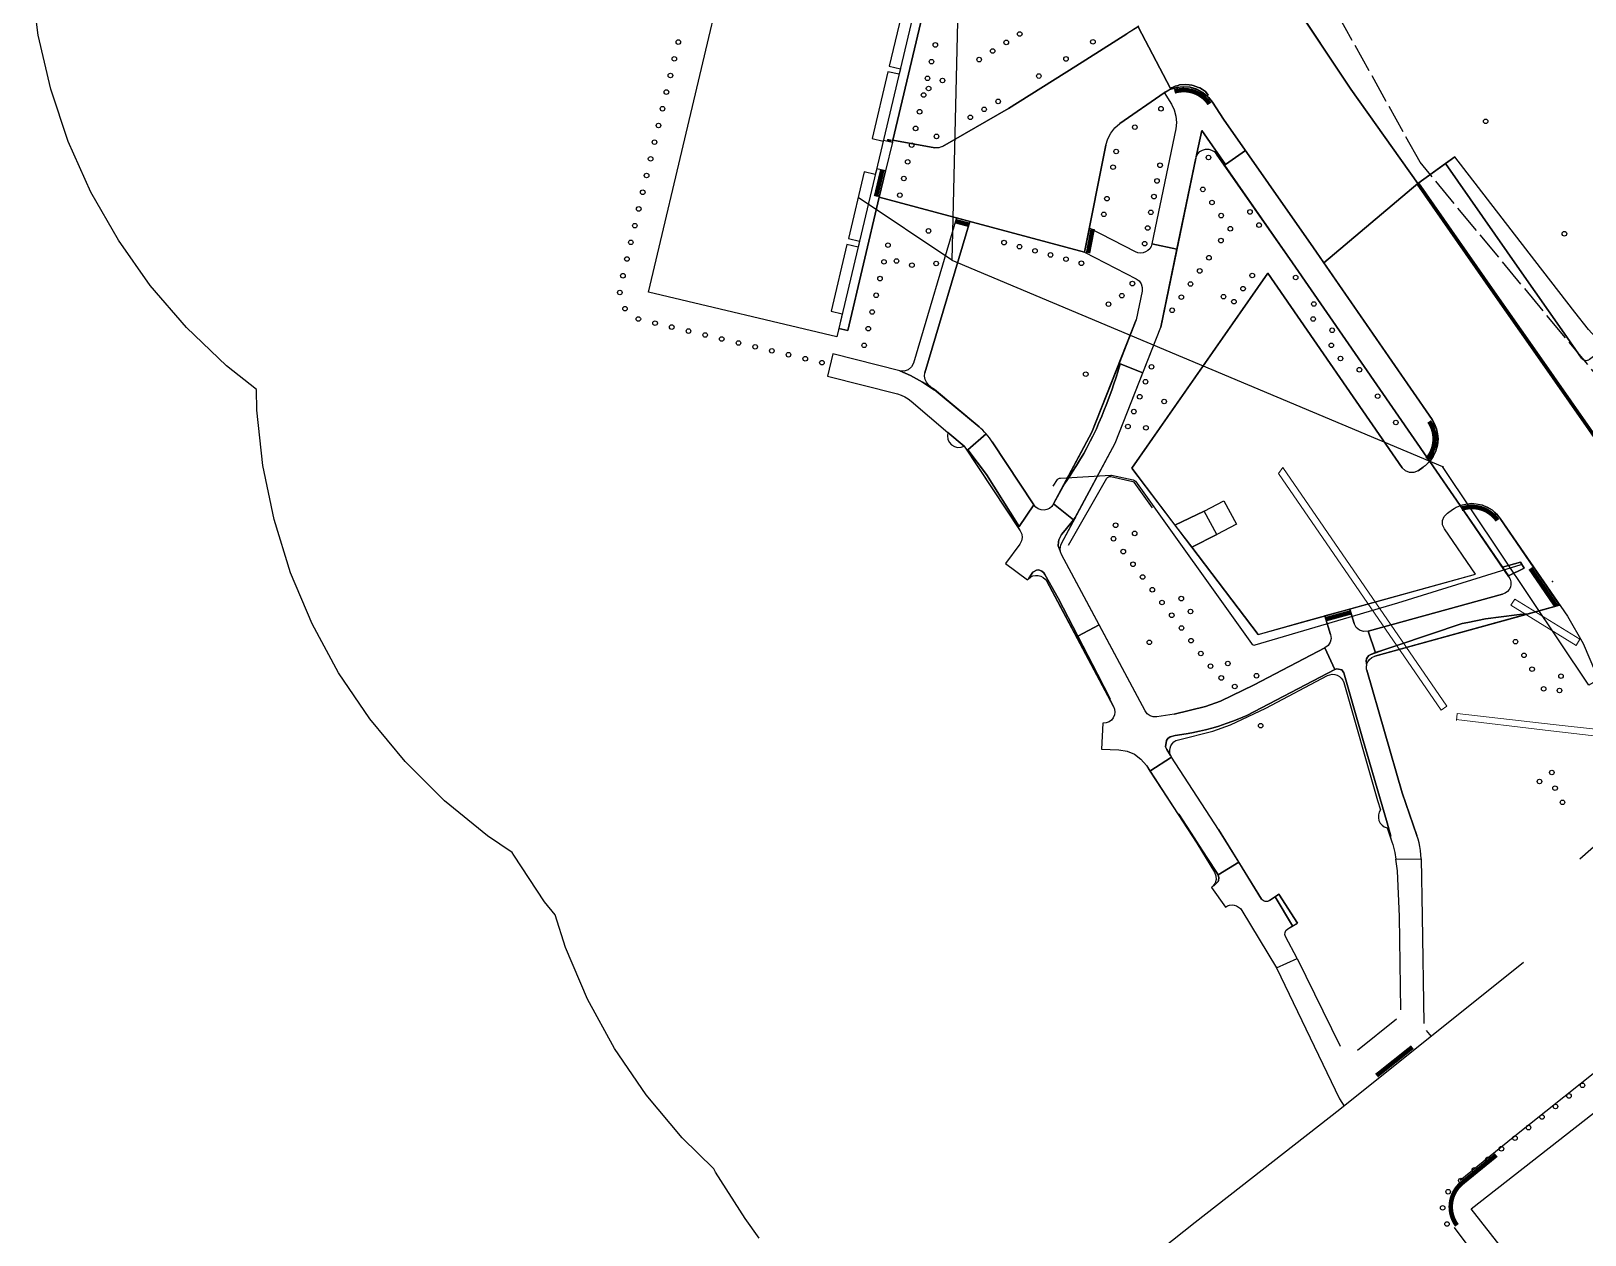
# Model space of a CAD drawing. Header units: metres. Extents: x 376 to 894, y 14078 to 15017.
# Drawn here: x 664.4 to 800.2, y 14376.1 to 14481.4 of the extents above; entities that cross this region are included whole.
import ezdxf

# ---------------------------------------------------------------- set-up
doc = ezdxf.new("R2010")
doc.units = ezdxf.units.M
doc.linetypes.add('DASHED', pattern=[1.524, 1.27, -0.254])
for name, color, linetype in [('BUILDING', 7, 'Continuous'), ('CROSSWALK', 7, 'Continuous'), ('CURB', 7, 'Continuous'), ('ELECTR_CABLE', 7, 'Continuous'), ('ELECTR_CABLE_COMM', 7, 'Continuous'), ('GROUND', 7, 'Continuous'), ('OVERHEAD_POWER_LINE', 7, 'Continuous'), ('ROAD', 7, 'Continuous'), ('SEWER', 7, 'Continuous'), ('SIDEWALK_PATH', 7, 'Continuous'), ('WATER_PIPELINE', 7, 'Continuous')]:
    doc.layers.add(name, color=color, linetype=linetype)

# ---------------------------------------------------------------- blocks, each defined once
blk = doc.blocks.new('КИЗИЛЬНИК_БЛЕСТЯЩИЙ')
blk.add_circle((0, 0), 0.2)
blk = doc.blocks.new('СНЕЖНОЯГОДНИК_ДОРЕНБОЗА')
blk.add_circle((0, 0), 0.2)
blk = doc.blocks.new('СПИРЕЯ_GREFSHEIM')
blk.add_circle((0, 0), 0.2)
blk = doc.blocks.new('ЛИПА_МЕЛКОЛИСТНАЯ')
blk.add_circle((0, 0), 0.2)

msp = doc.modelspace()

# ---------------------------------------------------------------- linework, layer by layer
at = {"layer": 'BUILDING'}
for points in [[(742.24, 14485.92), (734.83, 14454.65), (718.35, 14458.55), (725.75, 14489.83)], [(790.29, 14378.41), (821.44, 14402.77), (831.79, 14389.55), (800.64, 14365.18)]]:
    msp.add_lwpolyline(points, close=True, dxfattribs=at)
at = {"layer": 'CROSSWALK'}
msp.add_point((797.42, 14433.25), dxfattribs=at)
at = {"layer": 'CURB', "color": 18, "true_color": 0x000000}
for p, q in [((773.93, 14485.09), (779.77, 14476.29)), ((755.72, 14478.31), (760.18, 14481.13)), ((761.24, 14481.8), (760.18, 14481.13)), ((749.85, 14474.61), (755.72, 14478.31)), ((763.44, 14475.99), (759.57, 14473.29)), ((763.46, 14476.01), (764.08, 14475)), ((768.64, 14473.68), (767.66, 14475.17)), ((779.77, 14476.29), (785.62, 14468.04)), ((744.06, 14471.3), (749.85, 14474.61)), ((764.46, 14472.83), (762.37, 14462.77)), ((776.5, 14462.42), (768.64, 14473.68)), ((739.73, 14471.85), (743.39, 14471.18)), ((758.34, 14471.41), (756.49, 14462.04)), ((766.22, 14470.26), (763.16, 14455.48)), ((774.66, 14461.13), (768.02, 14470.63)), ((788.05, 14469.79), (794.52, 14460.54)), ((756.49, 14462.04), (738.54, 14466.85)), ((745.28, 14465.05), (741.53, 14452.35)), ((746.44, 14464.74), (742.53, 14451.5)), ((760.93, 14462.08), (756.91, 14464.15)), ((756.49, 14462.04), (760.99, 14459.73)), ((786.87, 14447.42), (776.5, 14462.42)), ((760.61, 14443.16), (772.51, 14460.2)), ((772.51, 14460.2), (784.26, 14443.19)), ((786.67, 14443.76), (774.66, 14461.13)), ((794.52, 14460.54), (798.42, 14454.97)), ((772.69, 14459.93), (772.77, 14459.82)), ((761.51, 14458.63), (760.99, 14456.12)), ((757.13, 14446.3), (760.99, 14456.12)), ((759.17, 14445.35), (763.16, 14455.48)), ((798.42, 14454.97), (799.94, 14452.79)), ((740.33, 14451.66), (734.47, 14453.15)), ((734.01, 14451.2), (740.12, 14449.65)), ((742.85, 14450.45), (747.26, 14446.77)), ((741.33, 14449.03), (744.54, 14446.29)), ((748.42, 14445.47), (752.06, 14439.95)), ((753.77, 14440.03), (757.13, 14446.3)), ((754.47, 14436.57), (759.17, 14445.35)), ((745.97, 14445.1), (750.86, 14437.67)), ((771.66, 14428.63), (760.61, 14443.16)), ((785.65, 14442.94), (786.1, 14443.25)), ((793.6, 14433.67), (789.34, 14439.9)), ((788.21, 14439.24), (788.66, 14439.54)), ((792.84, 14438.77), (798.71, 14430.21)), ((790.68, 14433.88), (787.95, 14437.85)), ((750.83, 14436.52), (749.57, 14434.83)), ((761.78, 14421.94), (754.47, 14435.62)), ((759.02, 14422.33), (753.18, 14433.27)), ((771.66, 14428.63), (790.68, 14433.88)), ((781.28, 14428.9), (793.04, 14432.15)), ((779.68, 14430.84), (780.06, 14429.58)), ((798.03, 14431.19), (781.87, 14426.73)), ((777.99, 14428.62), (777.51, 14430.25)), ((771.33, 14424.21), (777.5, 14427.45)), ((772.34, 14422.19), (777.72, 14425.02)), ((781.18, 14425.49), (784.25, 14414.78)), ((768.38, 14422.79), (771.33, 14424.21)), ((779.15, 14424.41), (782.11, 14414.1)), ((764.32, 14421.64), (767.06, 14422.32)), ((767.06, 14422.32), (768.38, 14422.79)), ((769.25, 14420.71), (772.34, 14422.19)), ((758.07, 14420.86), (758.13, 14420.86)), ((764.32, 14421.64), (762.81, 14421.42)), ((764.69, 14419.41), (767.71, 14420.17)), ((767.71, 14420.17), (769.25, 14420.71)), ((757.98, 14418.59), (759.48, 14418.53)), ((761.89, 14417.17), (766.29, 14410.36)), ((768.19, 14411.56), (764.09, 14417.9)), ((782.11, 14414.1), (782.38, 14413.3)), ((784.25, 14414.78), (785.55, 14411.05)), ((768.19, 14411.56), (771.96, 14405.49)), ((782.94, 14411.71), (783.36, 14410.49)), ((766.29, 14410.36), (767.85, 14407.84)), ((783.61, 14409.56), (783.71, 14408.98)), ((785.93, 14409.01), (785.85, 14409.73)), ((772.67, 14405.35), (773.47, 14405.91)), ((773.47, 14405.91), (775.12, 14403.38)), ((768.8, 14404.78), (768.8, 14404.78)), ((770.23, 14404.48), (773.26, 14399.47)), ((774.25, 14402.87), (775.12, 14403.38)), ((775.08, 14400.29), (774.06, 14402.2))]:
    msp.add_line(p, q, dxfattribs=at)
at = {"layer": 'CURB', "color": 18, "lineweight": 90, "true_color": 0x000000}
for p, q in [((785.62, 14468.04), (792.07, 14458.82)), ((792.07, 14458.82), (795.97, 14453.25)), ((795.97, 14453.25), (803.95, 14441.81))]:
    msp.add_line(p, q, dxfattribs=at)
at = {"layer": 'CURB', "color": 7}
for p, q in [((775.07, 14400.3), (778.83, 14392.62)), ((794.88, 14399.95), (778.81, 14387.07)), ((780.36, 14392.28), (783.76, 14395.01)), ((786.37, 14393.99), (786.79, 14393.47)), ((793.97, 14384.67), (801.26, 14390.46)), ((778.81, 14387.07), (766.17, 14377.21)), ((789.32, 14380.91), (793.97, 14384.67)), ((766.17, 14377.21), (753.28, 14367.01)), ((788.81, 14376.77), (788.8, 14376.78))]:
    msp.add_line(p, q, dxfattribs=at)
at = {"layer": 'CURB', "color": 18, "true_color": 0x000000}
for points in [[(723.27, 14491.02), (737.91, 14487.77), (737.55, 14486.26), (742.84, 14485.01), (739.73, 14471.85)], [(739.68, 14471.67), (739.73, 14471.85)], [(785.62, 14468.04), (788.86, 14470.38)], [(739.09, 14469.17), (738.54, 14466.85)], [(738.54, 14466.85), (735.78, 14455.2), (735, 14455.38)]]:
    msp.add_lwpolyline(points, dxfattribs=at)
at = {"layer": 'CURB', "color": 18, "ltscale": 0.025, "true_color": 0x000000, "const_width": 0.4, "flags": 128}
for points in [[(767.41, 14475.01, 0.333976), (764.35, 14476.1, 0.333976)], [(786.62, 14447.25, -0.341999), (786.44, 14443.95, -0.341999)], [(789.44, 14439.61, -0.341999), (792.59, 14438.6, -0.341999)]]:
    msp.add_lwpolyline(points, format="xyb", dxfattribs=at)
for points in [[(739.39, 14471.73), (739.43, 14471.92)], [(738.8, 14469.24), (738.25, 14466.92)], [(745.2, 14464.76), (746.36, 14464.45)], [(756.79, 14461.98), (757.2, 14464.09)], [(795.47, 14434.4), (797.73, 14431.1)], [(777.59, 14429.96), (779.76, 14430.55)]]:
    msp.add_lwpolyline(points, dxfattribs=at)
at = {"layer": 'CURB', "color": 7}
for points in [[(784.13, 14395.8), (784.02, 14403.97), (783.85, 14407.95), (783.71, 14408.98)], [(785.93, 14409.01), (786.02, 14404), (786.15, 14394.6)], [(773.26, 14399.47), (778.78, 14388.01), (779.2, 14387.38)], [(788.81, 14376.77), (795.1, 14368.34), (798.66, 14363.71)]]:
    msp.add_lwpolyline(points, dxfattribs=at)
at = {"layer": 'CURB', "color": 7, "ltscale": 0.025, "const_width": 0.4, "flags": 128}
msp.add_lwpolyline([(782.02, 14390.05), (785.15, 14392.54)], dxfattribs=at)
msp.add_lwpolyline([(792.49, 14383.1), (789.47, 14380.64, 0.398446), (789.05, 14376.95, 0.398446)], format="xyb", dxfattribs=at)
at = {"layer": 'ELECTR_CABLE'}
for points in [[(753.75, 14441.59), (754.13, 14442.17, -0.236047), (754.37, 14442.3), (758.77, 14442.56, -0.069905), (758.85, 14442.56), (760.75, 14442.13, -0.184631), (760.93, 14442.02), (771.08, 14427.82, 0.316034), (771.41, 14427.71), (783.87, 14431.4), (794.68, 14434.75)], [(755.09, 14436.42), (758.44, 14442.28, -0.328702), (758.77, 14442.42), (760.71, 14441.99, -0.184631), (760.8, 14441.93), (762.4, 14439.7)]]:
    msp.add_lwpolyline(points, format="xyb", dxfattribs=at)
at = {"layer": 'ELECTR_CABLE_COMM'}
for points in [[(741.86, 14533.73), (745.68, 14494.51), (744.88, 14461.34), (736.69, 14466.82)], [(744.88, 14461.34), (787.79, 14443.3), (787.87, 14443.27)], [(814.87, 14432.4), (814.87, 14432.4), (800.58, 14424.18), (787.79, 14443.3)]]:
    msp.add_lwpolyline(points, dxfattribs=at)
at = {"layer": 'GROUND'}
msp.add_lwpolyline([(728.03, 14375.84), (726.81, 14377.56), (724.22, 14381.6), (724.07, 14381.9), (721.3, 14384.62), (718.14, 14388.38), (715.37, 14392.43), (713.01, 14396.73), (711.09, 14401.24), (710.18, 14404.12), (709.27, 14405.23), (706.57, 14409.32), (706.44, 14409.56), (704.28, 14411), (700.52, 14414.08), (697.07, 14417.5), (693.98, 14421.25), (691.26, 14425.27), (688.95, 14429.54), (687.06, 14434.02), (685.61, 14438.66), (684.62, 14443.41), (684.1, 14448.24), (684.08, 14450.05), (681.46, 14452.11), (677.95, 14455.46), (674.79, 14459.13), (672, 14463.09), (669.6, 14467.3), (667.62, 14471.72), (666.08, 14476.31), (664.99, 14481.03), (664.36, 14485.84)], dxfattribs=at)
at = {"layer": 'OVERHEAD_POWER_LINE', "linetype": 'DASHED', "ltscale": 2}
for points in [[(804.37, 14447.52), (785.83, 14469.91), (771.68, 14495.31)], [(799.81, 14409.01), (819.06, 14426.15), (825.6, 14432.42)]]:
    msp.add_lwpolyline(points, dxfattribs=at)
at = {"layer": 'ROAD'}
for points in [[(761.16, 14481.75), (763.99, 14476.37), (764.1, 14476.43), (764.17, 14476.46), (764.42, 14476.56), (764.67, 14476.63), (764.8, 14476.67), (765.32, 14476.7), (765.62, 14476.69), (765.87, 14476.65), (765.98, 14476.62), (766.45, 14476.46), (766.56, 14476.41), (766.81, 14476.26), (766.97, 14476.16), (767.06, 14476.09), (767.3, 14475.78), (767.22, 14475.69), (767.34, 14475.57), (767.45, 14475.45), (767.56, 14475.31), (767.66, 14475.17), (768.64, 14473.68), (776.5, 14462.42), (777.4, 14461.13), (785.62, 14468.04), (779.77, 14476.29), (773.93, 14485.09)], [(804.35, 14441.24), (795.97, 14453.25), (792.07, 14458.82), (785.62, 14468.04), (777.4, 14461.13), (786.87, 14447.42), (787.1, 14447.03), (787.26, 14446.61), (787.36, 14446.17), (787.4, 14445.72), (787.35, 14445.18), (787.21, 14444.67), (786.98, 14444.19), (786.67, 14443.76), (789.34, 14439.9), (789.79, 14440.02), (790.26, 14440.07), (790.73, 14440.05), (791.19, 14439.96), (791.67, 14439.78), (792.12, 14439.51), (792.51, 14439.17), (792.84, 14438.77), (798.71, 14430.21), (800.1, 14427.83), (801.16, 14425.3)]]:
    msp.add_lwpolyline(points, dxfattribs=at)
for points in [[(758.34, 14471.41), (758.51, 14471.97), (758.78, 14472.47), (759.13, 14472.92), (759.57, 14473.29), (763.44, 14475.99), (763.58, 14476.08), (763.73, 14476.17), (763.88, 14476.24), (764.04, 14476.31), (763.99, 14476.37), (761.16, 14481.75), (760.18, 14481.13), (755.72, 14478.31), (749.85, 14474.61), (744.06, 14471.3), (743.9, 14471.22), (743.73, 14471.18), (743.56, 14471.17), (743.39, 14471.18), (739.73, 14471.85), (739.68, 14471.67), (739.09, 14469.17), (738.54, 14466.85), (756.49, 14462.04)], [(765.87, 14476.65), (765.62, 14476.69), (765.32, 14476.7), (764.8, 14476.67), (764.67, 14476.63), (764.42, 14476.56), (764.17, 14476.46), (764.1, 14476.43), (763.99, 14476.37), (764.04, 14476.31), (764.88, 14476.51), (765.72, 14476.47), (766.52, 14476.19), (767.22, 14475.69), (767.3, 14475.78), (767.06, 14476.09), (766.97, 14476.16), (766.81, 14476.26), (766.56, 14476.41), (766.45, 14476.46), (765.98, 14476.62)], [(786.1, 14443.25), (785.65, 14442.94), (785.29, 14442.78), (784.9, 14442.78), (784.55, 14442.92), (784.26, 14443.19), (772.51, 14460.2), (764.43, 14448.64), (760.61, 14443.16), (764.39, 14438.18), (766.96, 14439.39), (768.68, 14440.31), (769.76, 14438.28), (768.04, 14437.36), (765.86, 14436.26), (771.66, 14428.63), (775.57, 14429.74), (790.68, 14433.88), (787.95, 14437.85), (787.8, 14438.21), (787.8, 14438.59), (787.94, 14438.95), (788.21, 14439.24), (788.66, 14439.54), (788.82, 14439.65), (788.99, 14439.74), (789.16, 14439.82), (789.34, 14439.9), (786.67, 14443.76), (786.54, 14443.62), (786.4, 14443.49), (786.26, 14443.36)], [(766.96, 14439.39), (764.39, 14438.18), (765.86, 14436.26), (768.04, 14437.36)]]:
    msp.add_lwpolyline(points, close=True, dxfattribs=at)
at = {"layer": 'SEWER', "color": 252, "linetype": 'Continuous', "lineweight": 9, "flags": 128}
for points in [[(773.45, 14442.7), (773.82, 14443.22), (788.17, 14422.34), (787.68, 14422), (773.45, 14442.7)], [(796.76, 14420.24), (788.97, 14421.19)], [(789.01, 14421.11), (789.08, 14421.71), (797.45, 14420.76)], [(797.45, 14420.76), (805.38, 14419.87), (805.31, 14419.27), (796.76, 14420.24)]]:
    msp.add_lwpolyline(points, dxfattribs=at)
at = {"layer": 'SIDEWALK_PATH'}
for points in [[(740.79, 14484.16), (739.41, 14478.32), (740.38, 14478.09), (740.27, 14477.6), (739.29, 14477.83), (737.91, 14472), (738.88, 14471.76), (738.9, 14471.85), (739.68, 14471.67), (739.73, 14471.85), (742.84, 14485.01)], [(800.27, 14452.59), (800.18, 14452.61), (800.09, 14452.66), (800.01, 14452.72), (799.94, 14452.79), (798.42, 14454.97), (794.52, 14460.54), (788.05, 14469.79), (785.62, 14468.04), (792.07, 14458.82), (795.97, 14453.25), (804.35, 14441.24)]]:
    msp.add_lwpolyline(points, dxfattribs=at)
for points in [[(767.66, 14475.17), (767.28, 14475.64), (766.83, 14476.01), (766.31, 14476.29), (765.73, 14476.47), (765.14, 14476.52), (764.55, 14476.46), (763.99, 14476.29), (763.46, 14476.01), (764.08, 14475), (764.33, 14474.49), (764.47, 14473.95), (764.52, 14473.39), (764.46, 14472.83), (762.37, 14462.77), (764.57, 14462.31), (766.22, 14470.26), (766.24, 14470.33), (766.26, 14470.39), (766.31, 14470.68), (766.73, 14472.7), (768.81, 14469.71), (770.55, 14470.94), (768.64, 14473.68)], [(766.73, 14472.7), (766.31, 14470.68), (766.25, 14470.4), (766.38, 14470.64), (766.57, 14470.84), (766.8, 14470.98), (767.07, 14471.05), (767.34, 14471.05), (767.6, 14470.98), (767.83, 14470.84), (768.02, 14470.63), (768.71, 14469.65), (768.81, 14469.71)], [(776.5, 14462.42), (770.55, 14470.94), (768.81, 14469.71), (768.71, 14469.65), (774.66, 14461.13), (786.67, 14443.76), (787.19, 14444.61), (787.39, 14445.56), (787.29, 14446.52), (786.87, 14447.42)], [(800.54, 14455.28), (799.37, 14456.79), (795.87, 14461.32), (788.86, 14470.38), (788.05, 14469.79), (794.52, 14460.54), (798.42, 14454.97), (799.94, 14452.79), (800.01, 14452.72), (800.09, 14452.66), (800.18, 14452.61), (800.27, 14452.59), (800.38, 14452.58), (800.47, 14452.6), (800.57, 14452.63), (800.65, 14452.68), (801.5, 14453.33), (804.85, 14449.05), (805.62, 14449.76)], [(738.54, 14466.85), (739.09, 14469.17), (738.31, 14469.35), (738.19, 14468.85), (737.22, 14469.08), (735.84, 14463.24), (736.81, 14463.01), (736.69, 14462.49), (735.71, 14462.72), (734.33, 14456.88), (735.3, 14456.65), (735, 14455.38), (735.78, 14455.2)], [(746.44, 14464.74), (745.28, 14465.05), (741.53, 14452.35), (741.35, 14452.01), (741.07, 14451.76), (740.71, 14451.64), (740.33, 14451.66), (741.26, 14451.26), (742.31, 14450.67), (743.33, 14450.01), (742.85, 14450.45), (742.66, 14450.67), (742.54, 14450.93), (742.49, 14451.21), (742.53, 14451.5)], [(764.57, 14462.31), (762.37, 14462.77), (762.3, 14462.55), (762.18, 14462.35), (762.02, 14462.19), (761.82, 14462.07), (761.6, 14461.99), (761.38, 14461.97), (761.15, 14462), (760.93, 14462.08), (756.91, 14464.15), (756.49, 14462.04), (760.99, 14459.73), (761.26, 14459.53), (761.44, 14459.27), (761.53, 14458.96), (761.51, 14458.63), (760.99, 14456.12), (759.5, 14452.32), (759.6, 14452.28), (761.59, 14451.5), (763.16, 14455.48)], [(743.35, 14450.04), (742.31, 14450.67), (741.26, 14451.26), (740.33, 14451.66), (734.47, 14453.15), (734.01, 14451.2), (740.12, 14449.65), (740.45, 14449.55), (740.76, 14449.41), (741.06, 14449.23), (741.33, 14449.03), (744.54, 14446.29), (745.97, 14445.1), (746.22, 14444.72), (746.28, 14444.77), (747.89, 14446.16), (747.74, 14446.32), (747.58, 14446.48), (747.42, 14446.63), (747.26, 14446.77)], [(759.17, 14445.35), (761.59, 14451.5), (759.6, 14452.28), (759.4, 14451.6), (759.24, 14451.13), (759.02, 14450.45), (758.89, 14450.06), (758.43, 14448.82), (758.18, 14448.18), (758, 14447.71), (757.72, 14447.06), (757.52, 14446.6), (757.22, 14445.96), (756.99, 14445.51), (756.65, 14444.89), (756.41, 14444.45), (756.04, 14443.84), (755.79, 14443.41), (755.41, 14442.81), (755.13, 14442.39), (754.74, 14441.8), (753.77, 14440.03), (755.51, 14438.64), (755.67, 14438.85)], [(757.52, 14446.6), (757.72, 14447.06), (758, 14447.71), (758.18, 14448.18), (758.43, 14448.82), (758.89, 14450.06), (759.02, 14450.45), (759.24, 14451.13), (759.4, 14451.6), (759.6, 14452.28), (759.5, 14452.32), (757.13, 14446.3), (754.73, 14441.81), (755.13, 14442.39), (755.41, 14442.81), (755.79, 14443.41), (756.04, 14443.84), (756.41, 14444.45), (756.65, 14444.89), (756.99, 14445.51), (757.22, 14445.96)], [(744.54, 14446.29), (744.49, 14445.99), (744.53, 14445.7), (744.65, 14445.43), (744.85, 14445.21), (745.11, 14445.05), (745.39, 14444.98), (745.69, 14444.99), (745.97, 14445.1)], [(748.42, 14445.47), (748.3, 14445.65), (748.17, 14445.82), (748.03, 14446), (747.89, 14446.16), (746.28, 14444.77), (747.9, 14442.61), (750.63, 14438.29), (750.77, 14438.07), (752.06, 14439.95)], [(747.9, 14442.61), (746.28, 14444.77), (746.22, 14444.72), (750.65, 14437.99), (750.77, 14438.07), (750.63, 14438.29)], [(754.2, 14436.72), (754.25, 14436.9), (754.46, 14437.35), (754.65, 14437.58), (754.92, 14437.9), (755.51, 14438.64), (753.77, 14440.03), (753.62, 14439.82), (753.42, 14439.65), (753.19, 14439.55), (752.94, 14439.5), (752.68, 14439.52), (752.44, 14439.61), (752.23, 14439.75), (752.06, 14439.95), (750.77, 14438.07), (750.65, 14437.99), (750.86, 14437.67), (750.99, 14437.39), (751.03, 14437.09), (750.97, 14436.8), (750.83, 14436.52), (749.57, 14434.83), (751.49, 14433.39), (751.53, 14433.44), (751.57, 14433.49), (751.85, 14433.88), (751.97, 14434.06), (752.01, 14434.1), (752.29, 14434.25), (752.44, 14434.26), (752.56, 14434.25), (752.76, 14434.16), (752.93, 14434), (753, 14433.86), (754.19, 14431.8), (755.9, 14428.48), (757.75, 14429.47), (754.47, 14435.62), (754.43, 14435.7), (754.4, 14435.77), (754.38, 14435.85), (754.36, 14435.93), (754.18, 14436.37)], [(792.84, 14438.77), (792.15, 14439.49), (791.28, 14439.93), (790.32, 14440.08), (789.34, 14439.9), (793.03, 14434.51), (794.61, 14434.94), (794.92, 14434.41), (793.55, 14433.75), (793.6, 14433.67), (793.71, 14433.46), (793.77, 14433.23), (793.77, 14433), (793.72, 14432.77), (793.61, 14432.55), (793.46, 14432.37), (793.27, 14432.24), (793.04, 14432.15), (781.28, 14428.9), (781.92, 14427.02), (782.66, 14427.27), (783.8, 14427.66), (789.52, 14429.58), (790.01, 14429.68), (791.54, 14429.99), (794.28, 14430.33), (795.09, 14430.44), (795.11, 14430.38), (798.03, 14431.19)], [(755.69, 14438.84), (754.92, 14437.9), (754.65, 14437.58), (754.46, 14437.35), (754.25, 14436.9), (754.2, 14436.72), (754.18, 14436.37), (754.36, 14435.93), (754.35, 14436.1), (754.37, 14436.26), (754.41, 14436.42), (754.47, 14436.57)], [(794.92, 14434.41), (794.61, 14434.94), (793.03, 14434.51), (793.55, 14433.75)], [(752.76, 14434.16), (752.56, 14434.25), (752.44, 14434.26), (752.29, 14434.25), (752.01, 14434.1), (751.97, 14434.06), (751.85, 14433.88), (751.57, 14433.49), (751.76, 14433.64), (751.97, 14433.74), (752.2, 14433.79), (752.43, 14433.78), (752.66, 14433.72), (752.87, 14433.61), (753.04, 14433.46), (753.18, 14433.27), (758.69, 14422.95), (758.74, 14422.98), (757.61, 14425.16), (754.19, 14431.8), (753, 14433.86), (752.93, 14434)], [(781.28, 14428.9), (780.89, 14428.87), (780.53, 14428.99), (780.24, 14429.23), (780.06, 14429.58), (779.68, 14430.84), (777.51, 14430.25), (777.99, 14428.62), (778.04, 14428.28), (777.96, 14427.95), (777.78, 14427.66), (777.5, 14427.45), (778.36, 14425.57), (778.54, 14425.61), (778.97, 14425.52), (779.16, 14425.27), (780.79, 14419.55), (782.95, 14412.14), (783.28, 14410.99), (783.2, 14410.96), (783.36, 14410.49), (783.44, 14410.26), (783.5, 14410.03), (783.56, 14409.8), (783.61, 14409.56), (783.71, 14408.98), (785.93, 14409.01), (785.85, 14409.73), (785.8, 14410.07), (785.74, 14410.4), (785.65, 14410.73), (785.55, 14411.05), (784.25, 14414.78), (781.18, 14425.49), (781.15, 14425.6), (781.14, 14425.72), (781.14, 14425.84), (781.16, 14425.95), (781.12, 14426.33), (781.15, 14426.49), (781.23, 14426.65), (781.35, 14426.78), (781.52, 14426.88), (781.92, 14427.02)], [(795.11, 14430.38), (795.09, 14430.44), (794.28, 14430.33), (791.54, 14429.99), (790.01, 14429.68), (789.52, 14429.58), (783.8, 14427.66), (782.66, 14427.27), (781.94, 14427.03), (781.52, 14426.88), (781.35, 14426.78), (781.23, 14426.65), (781.15, 14426.49), (781.12, 14426.33), (781.13, 14425.99), (781.25, 14426.22), (781.4, 14426.44), (781.62, 14426.62), (781.87, 14426.73)], [(770.67, 14421.54), (778.36, 14425.57), (777.5, 14427.45), (771.33, 14424.21), (768.38, 14422.79), (767.06, 14422.32), (764.32, 14421.64), (762.81, 14421.42), (762.5, 14421.42), (762.21, 14421.51), (761.96, 14421.69), (761.78, 14421.94), (757.75, 14429.47), (755.9, 14428.48), (757.61, 14425.16), (758.74, 14422.98), (758.69, 14422.95), (759.02, 14422.33), (759.11, 14422.09), (759.13, 14421.83), (759.1, 14421.58), (758.99, 14421.34), (758.83, 14421.14), (758.63, 14420.99), (758.39, 14420.89), (758.13, 14420.86), (758.07, 14420.86), (757.98, 14418.59), (759.48, 14418.53), (760.2, 14418.42), (760.85, 14418.14), (761.42, 14417.72), (761.89, 14417.17), (762.2, 14416.68), (764.09, 14417.9), (764.05, 14417.98), (764.01, 14418.05), (763.67, 14418.56), (763.57, 14418.8), (763.65, 14419.34), (763.76, 14419.51), (763.96, 14419.67), (764.42, 14419.79), (765.38, 14419.93), (765.87, 14420.02), (766.55, 14420.16), (767.06, 14420.27), (767.72, 14420.46), (768.23, 14420.61), (768.86, 14420.83), (769.46, 14421.03), (769.98, 14421.25)], [(779.16, 14425.27), (778.97, 14425.52), (778.54, 14425.61), (778.36, 14425.57), (770.67, 14421.54), (769.98, 14421.25), (769.46, 14421.03), (768.86, 14420.83), (768.23, 14420.61), (767.72, 14420.46), (767.06, 14420.27), (766.55, 14420.16), (765.87, 14420.02), (765.38, 14419.93), (764.42, 14419.79), (763.96, 14419.67), (763.76, 14419.51), (763.65, 14419.34), (763.57, 14418.8), (763.67, 14418.56), (764.01, 14418.05), (763.95, 14418.26), (763.93, 14418.48), (763.96, 14418.69), (764.03, 14418.89), (764.15, 14419.07), (764.3, 14419.22), (764.48, 14419.34), (764.69, 14419.41), (767.71, 14420.17), (769.25, 14420.71), (772.34, 14422.19), (777.72, 14425.02), (777.93, 14425.1), (778.14, 14425.14), (778.36, 14425.12), (778.58, 14425.06), (778.77, 14424.95), (778.93, 14424.8), (779.06, 14424.62), (779.15, 14424.41), (782.11, 14414.1), (782.38, 14413.3), (782.26, 14413.08), (782.19, 14412.85), (782.18, 14412.6), (782.23, 14412.36), (782.34, 14412.13), (782.5, 14411.95), (782.7, 14411.8), (782.94, 14411.71), (783.2, 14410.96), (783.28, 14410.99), (782.95, 14412.14), (780.79, 14419.55)], [(764.09, 14417.9), (762.2, 14416.68), (764.67, 14412.87), (764.73, 14412.91), (766.07, 14410.84), (766.75, 14409.8), (767.96, 14407.92), (768.18, 14407.59), (769.97, 14408.7), (768.19, 14411.56)], [(768.2, 14407.11), (768.24, 14407.35), (768.18, 14407.59), (767.96, 14407.92), (766.75, 14409.8), (766.07, 14410.84), (764.73, 14412.91), (764.67, 14412.87), (766.29, 14410.36), (767.85, 14407.84), (767.98, 14407.53), (768, 14407.2), (767.91, 14406.88), (767.71, 14406.61), (767.82, 14406.67), (768.16, 14407.03)], [(769.97, 14408.7), (768.18, 14407.59), (768.24, 14407.35), (768.2, 14407.11), (768.16, 14407.03), (767.82, 14406.67), (767.72, 14406.6), (767.65, 14406.55), (767.58, 14406.5), (768.8, 14404.78), (768.98, 14404.88), (769.17, 14404.95), (769.38, 14404.97), (769.58, 14404.94), (769.78, 14404.88), (769.96, 14404.78), (770.11, 14404.65), (770.23, 14404.48), (773.26, 14399.47), (775.08, 14400.29), (774.06, 14402.2), (774, 14402.39), (774.02, 14402.57), (774.1, 14402.74), (774.25, 14402.87), (774.68, 14403.13), (773.14, 14405.67), (772.67, 14405.35), (772.58, 14405.3), (772.48, 14405.27), (772.38, 14405.26), (772.28, 14405.27), (772.19, 14405.3), (772.1, 14405.35), (772.02, 14405.41), (771.96, 14405.49)], [(773.47, 14405.91), (773.14, 14405.67), (774.68, 14403.13), (775.12, 14403.38)]]:
    msp.add_lwpolyline(points, close=True, dxfattribs=at)
at = {"layer": 'WATER_PIPELINE', "color": 252, "linetype": 'Continuous', "lineweight": 9, "flags": 128}
msp.add_lwpolyline([(793.77, 14431.18), (794.11, 14431.72), (799.81, 14428.2), (799.48, 14427.67), (793.77, 14431.18)], dxfattribs=at)

# ---------------------------------------------------------------- block references
at = {"layer": 'BUSH'}
for name, p in [('СНЕЖНОЯГОДНИК_ДОРЕНБОЗА', (720.96, 14480.42)), ('СПИРЕЯ_GREFSHEIM', (749.64, 14480.39)), ('КИЗИЛЬНИК_БЛЕСТЯЩИЙ', (750.82, 14481.13)), ('СПИРЕЯ_GREFSHEIM', (757.22, 14480.44)), ('СНЕЖНОЯГОДНИК_ДОРЕНБОЗА', (720.61, 14478.96)), ('СНЕЖНОЯГОДНИК_ДОРЕНБОЗА', (743.44, 14480.17)), ('СНЕЖНОЯГОДНИК_ДОРЕНБОЗА', (748.45, 14479.64)), ('СНЕЖНОЯГОДНИК_ДОРЕНБОЗА', (743.1, 14478.71)), ('КИЗИЛЬНИК_БЛЕСТЯЩИЙ', (747.27, 14478.89)), ('КИЗИЛЬНИК_БЛЕСТЯЩИЙ', (754.86, 14478.95)), ('СНЕЖНОЯГОДНИК_ДОРЕНБОЗА', (720.27, 14477.5)), ('СНЕЖНОЯГОДНИК_ДОРЕНБОЗА', (742.75, 14477.25)), ('СПИРЕЯ_GREFSHEIM', (742.85, 14476.36)), ('КИЗИЛЬНИК_БЛЕСТЯЩИЙ', (744.06, 14477.06)), ('СНЕЖНОЯГОДНИК_ДОРЕНБОЗА', (752.49, 14477.45)), ('СНЕЖНОЯГОДНИК_ДОРЕНБОЗА', (719.92, 14476.05)), ('СНЕЖНОЯГОДНИК_ДОРЕНБОЗА', (742.41, 14475.79)), ('СПИРЕЯ_GREFSHEIM', (748.93, 14475.23)), ('СНЕЖНОЯГОДНИК_ДОРЕНБОЗА', (719.58, 14474.59)), ('СНЕЖНОЯГОДНИК_ДОРЕНБОЗА', (742.06, 14474.33)), ('СНЕЖНОЯГОДНИК_ДОРЕНБОЗА', (746.5, 14473.84)), ('КИЗИЛЬНИК_БЛЕСТЯЩИЙ', (747.71, 14474.54)), ('СНЕЖНОЯГОДНИК_ДОРЕНБОЗА', (763.17, 14474.59)), ('СНЕЖНОЯГОДНИК_ДОРЕНБОЗА', (719.23, 14473.13)), ('СНЕЖНОЯГОДНИК_ДОРЕНБОЗА', (741.71, 14472.87)), ('СНЕЖНОЯГОДНИК_ДОРЕНБОЗА', (743.54, 14472.17)), ('КИЗИЛЬНИК_БЛЕСТЯЩИЙ', (760.88, 14472.98)), ('СНЕЖНОЯГОДНИК_ДОРЕНБОЗА', (718.88, 14471.67)), ('СНЕЖНОЯГОДНИК_ДОРЕНБОЗА', (741.37, 14471.41)), ('СПИРЕЯ_GREFSHEIM', (759.25, 14470.85)), ('СНЕЖНОЯГОДНИК_ДОРЕНБОЗА', (718.54, 14470.21)), ('СНЕЖНОЯГОДНИК_ДОРЕНБОЗА', (741.02, 14469.95)), ('СНЕЖНОЯГОДНИК_ДОРЕНБОЗА', (758.98, 14469.48)), ('КИЗИЛЬНИК_БЛЕСТЯЩИЙ', (763.09, 14469.65)), ('СНЕЖНОЯГОДНИК_ДОРЕНБОЗА', (718.19, 14468.75)), ('СНЕЖНОЯГОДНИК_ДОРЕНБОЗА', (740.68, 14468.49)), ('СНЕЖНОЯГОДНИК_ДОРЕНБОЗА', (762.82, 14468.28)), ('СНЕЖНОЯГОДНИК_ДОРЕНБОЗА', (717.85, 14467.29)), ('СНЕЖНОЯГОДНИК_ДОРЕНБОЗА', (740.33, 14467.03)), ('СПИРЕЯ_GREFSHEIM', (762.55, 14466.91)), ('СПИРЕЯ_GREFSHEIM', (766.83, 14467.54)), ('СНЕЖНОЯГОДНИК_ДОРЕНБОЗА', (717.5, 14465.83)), ('КИЗИЛЬНИК_БЛЕСТЯЩИЙ', (758.44, 14466.73)), ('КИЗИЛЬНИК_БЛЕСТЯЩИЙ', (762.28, 14465.53)), ('СНЕЖНОЯГОДНИК_ДОРЕНБОЗА', (767.63, 14466.39)), ('КИЗИЛЬНИК_БЛЕСТЯЩИЙ', (770.95, 14465.57)), ('СНЕЖНОЯГОДНИК_ДОРЕНБОЗА', (717.16, 14464.37)), ('СПИРЕЯ_GREFSHEIM', (758.17, 14465.36)), ('СНЕЖНОЯГОДНИК_ДОРЕНБОЗА', (762.01, 14464.16)), ('КИЗИЛЬНИК_БЛЕСТЯЩИЙ', (768.43, 14465.25)), ('СПИРЕЯ_GREFSHEIM', (769.23, 14464.1)), ('СНЕЖНОЯГОДНИК_ДОРЕНБОЗА', (771.75, 14464.42)), ('СНЕЖНОЯГОДНИК_ДОРЕНБОЗА', (716.81, 14462.91)), ('СПИРЕЯ_GREFSHEIM', (742.84, 14463.91)), ('СНЕЖНОЯГОДНИК_ДОРЕНБОЗА', (749.45, 14462.89)), ('СПИРЕЯ_GREFSHEIM', (761.74, 14462.79)), ('СНЕЖНОЯГОДНИК_ДОРЕНБОЗА', (768.41, 14463.06)), ('СНЕЖНОЯГОДНИК_ДОРЕНБОЗА', (716.47, 14461.45)), ('СНЕЖНОЯГОДНИК_ДОРЕНБОЗА', (739.3, 14462.66)), ('СПИРЕЯ_GREFSHEIM', (750.8, 14462.53)), ('КИЗИЛЬНИК_БЛЕСТЯЩИЙ', (752.15, 14462.17)), ('СНЕЖНОЯГОДНИК_ДОРЕНБОЗА', (753.51, 14461.81)), ('СПИРЕЯ_GREFSHEIM', (754.86, 14461.44)), ('СПИРЕЯ_GREFSHEIM', (767.36, 14461.56)), ('СНЕЖНОЯГОДНИК_ДОРЕНБОЗА', (716.12, 14459.99)), ('СНЕЖНОЯГОДНИК_ДОРЕНБОЗА', (738.95, 14461.2)), ('СНЕЖНОЯГОДНИК_ДОРЕНБОЗА', (740.04, 14461.28)), ('КИЗИЛЬНИК_БЛЕСТЯЩИЙ', (741.39, 14460.91)), ('СПИРЕЯ_GREFSHEIM', (743.51, 14461.06)), ('КИЗИЛЬНИК_БЛЕСТЯЩИЙ', (756.21, 14461.08)), ('СНЕЖНОЯГОДНИК_ДОРЕНБОЗА', (766.56, 14460.41)), ('СПИРЕЯ_GREFSHEIM', (771.15, 14460.01)), ('СНЕЖНОЯГОДНИК_ДОРЕНБОЗА', (738.6, 14459.74)), ('КИЗИЛЬНИК_БЛЕСТЯЩИЙ', (760.67, 14459.3)), ('КИЗИЛЬНИК_БЛЕСТЯЩИЙ', (765.75, 14459.27)), ('КИЗИЛЬНИК_БЛЕСТЯЩИЙ', (770.35, 14458.86)), ('СПИРЕЯ_GREFSHEIM', (774.95, 14459.83)), ('СНЕЖНОЯГОДНИК_ДОРЕНБОЗА', (715.85, 14458.52)), ('СНЕЖНОЯГОДНИК_ДОРЕНБОЗА', (738.26, 14458.28)), ('СПИРЕЯ_GREFSHEIM', (758.58, 14457.5)), ('СНЕЖНОЯГОДНИК_ДОРЕНБОЗА', (759.75, 14458.25)), ('СПИРЕЯ_GREFSHEIM', (764.95, 14458.12)), ('СНЕЖНОЯГОДНИК_ДОРЕНБОЗА', (769.55, 14457.72)), ('КИЗИЛЬНИК_БЛЕСТЯЩИЙ', (776.54, 14457.52)), ('СНЕЖНОЯГОДНИК_ДОРЕНБОЗА', (716.3, 14457.11)), ('СНЕЖНОЯГОДНИК_ДОРЕНБОЗА', (717.47, 14456.21)), ('СНЕЖНОЯГОДНИК_ДОРЕНБОЗА', (737.91, 14456.82)), ('СНЕЖНОЯГОДНИК_ДОРЕНБОЗА', (764.15, 14456.97)), ('СНЕЖНОЯГОДНИК_ДОРЕНБОЗА', (776.48, 14456.21)), ('СНЕЖНОЯГОДНИК_ДОРЕНБОЗА', (718.93, 14455.84)), ('СНЕЖНОЯГОДНИК_ДОРЕНБОЗА', (720.39, 14455.5)), ('СНЕЖНОЯГОДНИК_ДОРЕНБОЗА', (721.85, 14455.15)), ('СНЕЖНОЯГОДНИК_ДОРЕНБОЗА', (723.31, 14454.81)), ('СНЕЖНОЯГОДНИК_ДОРЕНБОЗА', (737.57, 14455.36)), ('СНЕЖНОЯГОДНИК_ДОРЕНБОЗА', (778.14, 14455.22)), ('СНЕЖНОЯГОДНИК_ДОРЕНБОЗА', (724.76, 14454.46)), ('СНЕЖНОЯГОДНИК_ДОРЕНБОЗА', (726.22, 14454.11)), ('СНЕЖНОЯГОДНИК_ДОРЕНБОЗА', (727.68, 14453.77)), ('СНЕЖНОЯГОДНИК_ДОРЕНБОЗА', (729.14, 14453.42)), ('СНЕЖНОЯГОДНИК_ДОРЕНБОЗА', (737.21, 14453.9)), ('КИЗИЛЬНИК_БЛЕСТЯЩИЙ', (778.07, 14453.9)), ('СНЕЖНОЯГОДНИК_ДОРЕНБОЗА', (730.6, 14453.08)), ('СНЕЖНОЯГОДНИК_ДОРЕНБОЗА', (732.06, 14452.73)), ('СНЕЖНОЯГОДНИК_ДОРЕНБОЗА', (733.52, 14452.39)), ('СПИРЕЯ_GREFSHEIM', (762.34, 14452.02)), ('СПИРЕЯ_GREFSHEIM', (778.87, 14452.75)), ('СНЕЖНОЯГОДНИК_ДОРЕНБОЗА', (761.82, 14450.72)), ('СПИРЕЯ_GREFSHEIM', (780.52, 14451.77)), ('КИЗИЛЬНИК_БЛЕСТЯЩИЙ', (761.31, 14449.41)), ('КИЗИЛЬНИК_БЛЕСТЯЩИЙ', (782.12, 14449.46)), ('СПИРЕЯ_GREFSHEIM', (760.8, 14448.11)), ('КИЗИЛЬНИК_БЛЕСТЯЩИЙ', (763.45, 14448.99)), ('СНЕЖНОЯГОДНИК_ДОРЕНБОЗА', (760.28, 14446.81)), ('СНЕЖНОЯГОДНИК_ДОРЕНБОЗА', (761.85, 14446.69)), ('СНЕЖНОЯГОДНИК_ДОРЕНБОЗА', (783.71, 14447.16)), ('СНЕЖНОЯГОДНИК_ДОРЕНБОЗА', (759.02, 14436.99)), ('СПИРЕЯ_GREFSHEIM', (759.2, 14438.17)), ('КИЗИЛЬНИК_БЛЕСТЯЩИЙ', (760.87, 14437.46)), ('КИЗИЛЬНИК_БЛЕСТЯЩИЙ', (759.87, 14435.87)), ('СПИРЕЯ_GREFSHEIM', (760.72, 14434.76)), ('СНЕЖНОЯГОДНИК_ДОРЕНБОЗА', (761.56, 14433.65)), ('КИЗИЛЬНИК_БЛЕСТЯЩИЙ', (762.41, 14432.53)), ('СПИРЕЯ_GREFSHEIM', (763.26, 14431.42)), ('СНЕЖНОЯГОДНИК_ДОРЕНБОЗА', (764.94, 14431.76)), ('СНЕЖНОЯГОДНИК_ДОРЕНБОЗА', (764.11, 14430.3)), ('СПИРЕЯ_GREFSHEIM', (765.75, 14430.63)), ('КИЗИЛЬНИК_БЛЕСТЯЩИЙ', (764.96, 14429.19)), ('СПИРЕЯ_GREFSHEIM', (765.8, 14428.08)), ('СНЕЖНОЯГОДНИК_ДОРЕНБОЗА', (794.17, 14427.99)), ('СНЕЖНОЯГОДНИК_ДОРЕНБОЗА', (766.65, 14426.96)), ('СНЕЖНОЯГОДНИК_ДОРЕНБОЗА', (769.02, 14426.08)), ('КИЗИЛЬНИК_БЛЕСТЯЩИЙ', (794.91, 14426.8)), ('КИЗИЛЬНИК_БЛЕСТЯЩИЙ', (767.5, 14425.85)), ('СПИРЕЯ_GREFSHEIM', (768.44, 14424.82)), ('КИЗИЛЬНИК_БЛЕСТЯЩИЙ', (771.52, 14425.01)), ('СПИРЕЯ_GREFSHEIM', (795.62, 14425.59)), ('КИЗИЛЬНИК_БЛЕСТЯЩИЙ', (798.15, 14424.98)), ('СНЕЖНОЯГОДНИК_ДОРЕНБОЗА', (769.62, 14424.07)), ('КИЗИЛЬНИК_БЛЕСТЯЩИЙ', (796.63, 14423.87)), ('СПИРЕЯ_GREFSHEIM', (798.02, 14423.72)), ('СПИРЕЯ_GREFSHEIM', (797.35, 14416.55)), ('СНЕЖНОЯГОДНИК_ДОРЕНБОЗА', (797.63, 14415.18)), ('КИЗИЛЬНИК_БЛЕСТЯЩИЙ', (798.28, 14413.94)), ('СНЕЖНОЯГОДНИК_ДОРЕНБОЗА', (798.85, 14388.27)), ('СНЕЖНОЯГОДНИК_ДОРЕНБОЗА', (800.03, 14389.2)), ('СНЕЖНОЯГОДНИК_ДОРЕНБОЗА', (797.67, 14387.35)), ('СНЕЖНОЯГОДНИК_ДОРЕНБОЗА', (795.31, 14385.5)), ('СНЕЖНОЯГОДНИК_ДОРЕНБОЗА', (796.49, 14386.43)), ('СНЕЖНОЯГОДНИК_ДОРЕНБОЗА', (794.13, 14384.58)), ('СНЕЖНОЯГОДНИК_ДОРЕНБОЗА', (791.76, 14382.73)), ('СНЕЖНОЯГОДНИК_ДОРЕНБОЗА', (792.94, 14383.65)), ('СНЕЖНОЯГОДНИК_ДОРЕНБОЗА', (790.58, 14381.81)), ('СНЕЖНОЯГОДНИК_ДОРЕНБОЗА', (788.28, 14379.89)), ('СНЕЖНОЯГОДНИК_ДОРЕНБОЗА', (789.4, 14380.88)), ('СНЕЖНОЯГОДНИК_ДОРЕНБОЗА', (787.8, 14378.49)), ('СНЕЖНОЯГОДНИК_ДОРЕНБОЗА', (788.18, 14377.07))]:
    msp.add_blockref(name, p, dxfattribs=at)
at = {"layer": 'TREE'}
for p in [(791.56, 14473.49), (767.32, 14470.33), (798.45, 14463.66), (768.64, 14458.16), (756.59, 14451.38), (762.15, 14427.93), (771.89, 14420.65), (796.27, 14415.76)]:
    msp.add_blockref('ЛИПА_МЕЛКОЛИСТНАЯ', p, dxfattribs=at)

doc.saveas('drawing.dxf')
